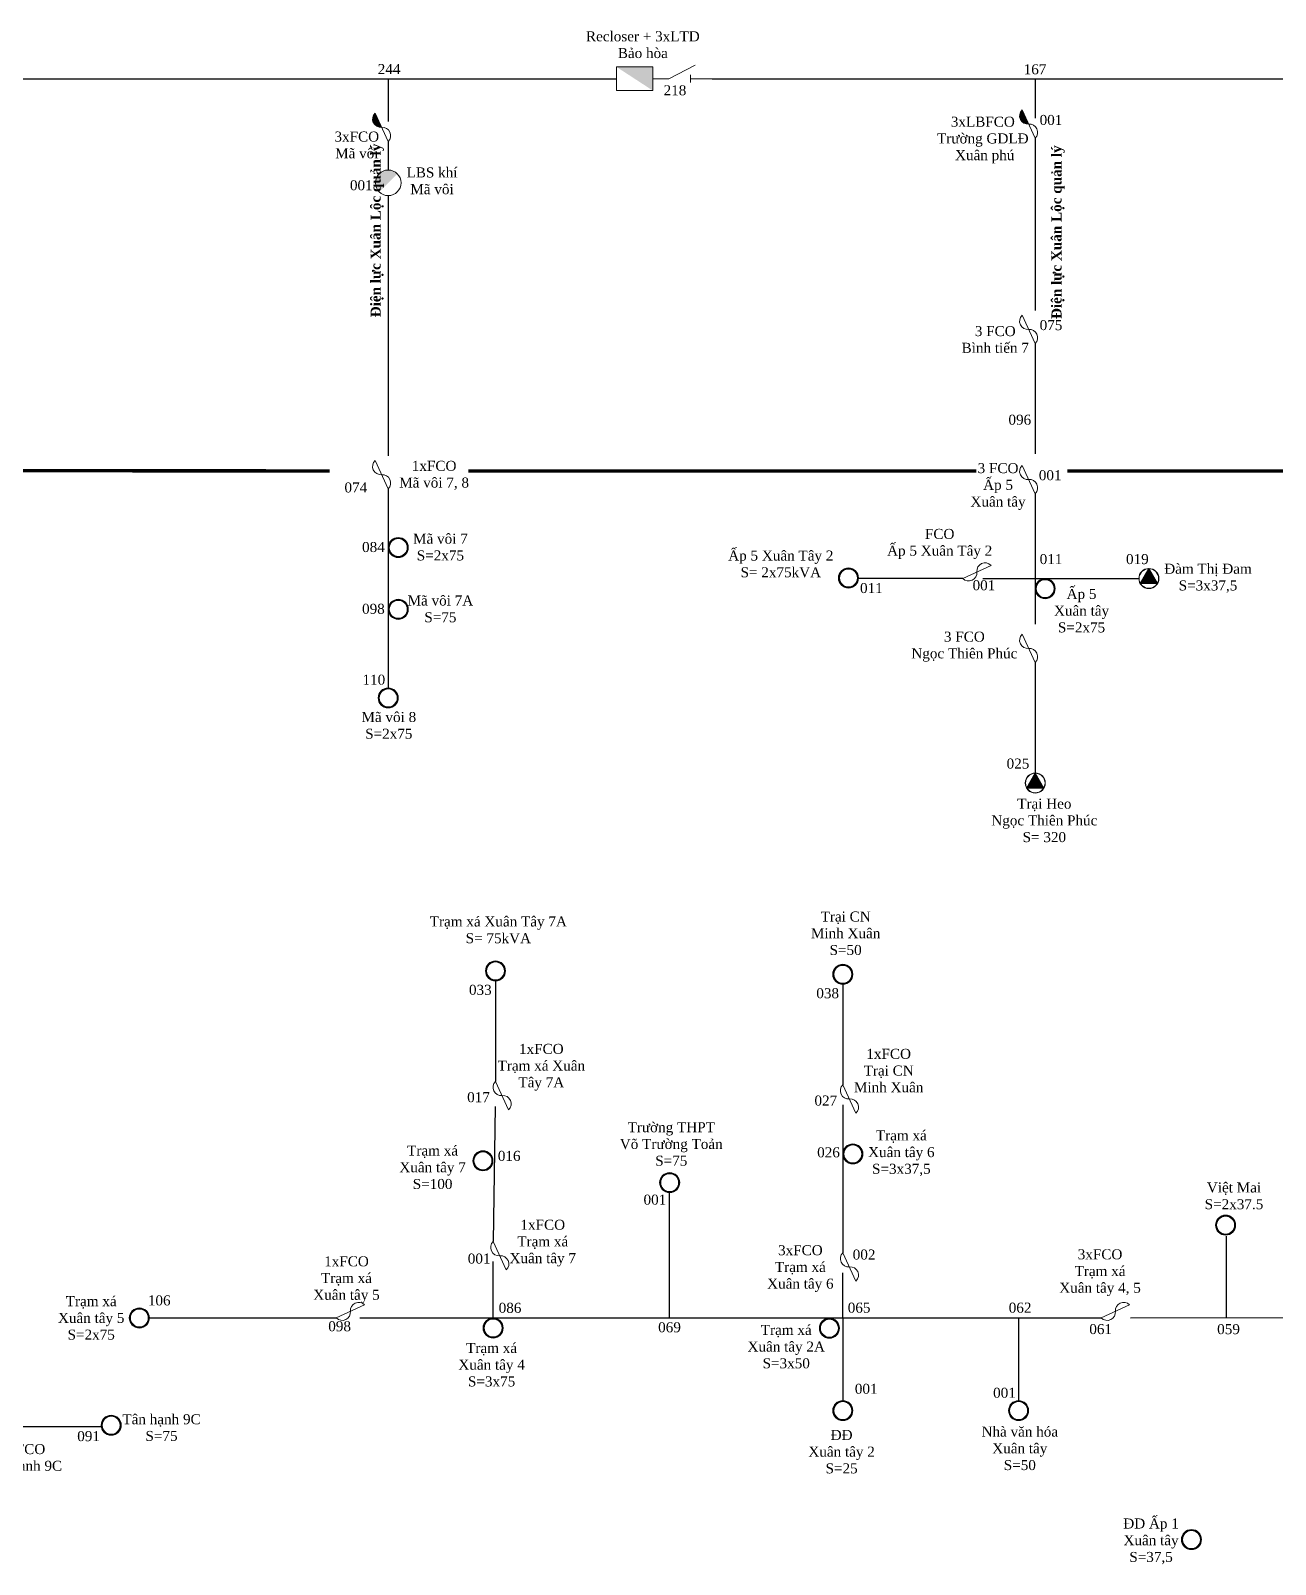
# Model space of a CAD drawing. Header units: inches. Extents: x 4393 to 9189, y -189 to 2360.
# Drawn here: x 6586.6 to 6929.2, y 1332.2 to 1754.1 of the extents above; entities that cross this region are included whole.
import ezdxf
from ezdxf.enums import TextEntityAlignment as Align

# ---------------------------------------------------------------- set-up
doc = ezdxf.new("R2010")
doc.units = ezdxf.units.IN
doc.header["$MEASUREMENT"] = 0
doc.linetypes.add('DASHED', pattern=[0.75, 0.5, -0.25])
for name, color, linetype, lineweight in [('Day 22kV', 1, 'Continuous', 25), ('Khung', 7, 'Continuous', 20), ('TBA', 5, 'Continuous', 18), ('Text', 7, 'Continuous', 15), ('Thiet bi', 3, 'Continuous', 18)]:
    doc.layers.add(name, color=color, linetype=linetype, lineweight=lineweight)
doc.styles.add('TimeNRoman', font='times.ttf')

# ---------------------------------------------------------------- blocks, each defined once
blk = doc.blocks.new('LBFCO')
blk.add_hatch(color=0).paths.add_polyline_path([(2.26, 1.05, 0.707499), (1.13, 0.53)])
at = {"color": 0}
blk.add_lwpolyline([(0, 0, 0.707499), (1.13, 0.53, -0.707499), (2.26, 1.05, -5.301682)], format="xyb", dxfattribs=at)
blk.add_lwpolyline([(0, 0), (2.26, 1.05)], dxfattribs=at)
blk = doc.blocks.new('RECLOSER')
blk.add_hatch(color=0).paths.add_polyline_path([(0, 0.95), (0, -0.95), (2.92, -0.95)])
at = {"color": 0}
blk.add_line((2.92, 0.95), (2.92, -0.95), dxfattribs=at)
blk.add_lwpolyline([(0, -0.95), (2.92, -0.95), (2.92, 0.95), (0, 0.95)], close=True, dxfattribs=at)
blk = doc.blocks.new('ALTD')
at = {"color": 0}
for points in [[(3.38, 1.08), (1.27, 0), (0, 0)], [(2.99, 0.31), (2.99, -0.31)], [(2.99, 0), (4.73, 0)]]:
    blk.add_lwpolyline(points, dxfattribs=at)
blk = doc.blocks.new('FCO')
at = {"color": 0}
blk.add_lwpolyline([(0, 0, 0.707499), (1.13, 0.53, -0.707499), (2.26, 1.05, -5.301682)], format="xyb", dxfattribs=at)
blk.add_lwpolyline([(0, 0), (2.26, 1.05)], dxfattribs=at)
blk = doc.blocks.new('TBA 1P')
h = blk.add_hatch(color=4)
h.set_gradient(color1=(0, 0, 255), one_color=1, tint=1, name='SPHERICAL')
h.paths.add_polyline_path([(0.8, 0.8, 1), (-0.8, 0.8, 1)])
h.paths.add_polyline_path([(-0.77, 0.8, -1), (0.77, 0.8, -1)], flags=16)
at = {"color": 0}
for radius in [0.8, 0.769, 0.759, 0.759, 0.748, 0.737, 0.726, 0.715]:
    blk.add_circle((0, 0.8), radius, dxfattribs=at)
blk = doc.blocks.new('LBS')
blk.add_hatch(color=0).paths.add_polyline_path([(-0.72, 0.72, 0.198912), (-1.02, 0, 0.668179), (0.72, -0.72)])
at = {"color": 0}
blk.add_circle((0, 0), 1.02, dxfattribs=at)
blk = doc.blocks.new('TBA 3P')
h = blk.add_hatch(color=4)
h.set_gradient(color1=(0, 0, 255), one_color=1, tint=1, name='INVSPHERICAL')
h.paths.add_polyline_path([(-0.01, 1.58), (0, 1.6, 0.414214), (-0.8, 0.8, 0.131652), (-0.69, 0.4), (-0.68, 0.42, -0.12747), (-0.78, 0.8, -0.409402)])
h = blk.add_hatch(color=4)
h.set_gradient(color1=(0, 0, 255), one_color=1, tint=1, name='INVSPHERICAL')
h.paths.add_polyline_path([(0.8, 0.8, 1), (-0.8, 0.8, 1)])
h.paths.add_polyline_path([(-0.78, 0.8, -1), (0.78, 0.8, -1)], flags=16)
h = blk.add_hatch(color=4)
h.set_gradient(color1=(0, 0, 255), one_color=1, tint=1, name='SPHERICAL')
h.paths.add_polyline_path([(0, 1.6), (0.01, 1.58, -0.409402), (0.78, 0.8, -0.12747), (0.68, 0.42), (0.69, 0.4, 0.131652), (0.8, 0.8, 0.414214)])
h = blk.add_hatch()
h.set_pattern_fill('AR-HBONE', color=4, scale=0.25, style=0)
h.paths.add_polyline_path([(0.69, 0.4), (0.67, 0.4, -0.566432), (-0.67, 0.4), (-0.69, 0.4, 0.57735)])
at = {"color": 0}
blk.add_lwpolyline([(0, 1.6, 0, 1.39, 0), (0, 0.4, 0, 0, 0)], format="xyseb", dxfattribs=at)
blk.add_lwpolyline([(-0.69, 0.4), (0.69, 0.4), (0, 1.6)], close=True, dxfattribs=at)
for radius in [0.8, 0.778]:
    blk.add_circle((0, 0.8), radius, dxfattribs=at)

msp = doc.modelspace()

# ---------------------------------------------------------------- linework, layer by layer
at = {"layer": 'Day 22kV'}
msp.add_line((6863.09, 1603.42), (6891.6, 1603.42), dxfattribs=at)
at = {"layer": 'Day 22kV', "color": 6}
msp.add_line((6863.09, 1603.42), (6863.09, 1590.89), dxfattribs=at)
at = {"layer": 'Day 22kV', "color": 5}
msp.add_line((6579.5, 1370.2), (6606.04, 1370.2), dxfattribs=at)
at = {"layer": 'Day 22kV'}
for points in [[(6363.83, 1740.91), (6747.8, 1740.91)], [(6685.03, 1740.91), (6685.03, 1729.17)], [(6774.19, 1740.91), (7081.19, 1740.91)], [(6863.09, 1740.91), (6863.09, 1730.04)], [(6685.03, 1723.65), (6685.03, 1715.94)], [(6863.09, 1724.52), (6863.09, 1677.19)], [(6685.03, 1708.74), (6685.03, 1637.19)], [(6863.09, 1668.04), (6863.09, 1637.69)], [(6685.03, 1628.08), (6685.03, 1573.33)], [(6863.09, 1626.76), (6863.09, 1603.42)], [(6843.12, 1603.42), (6814.47, 1603.42)], [(6848.64, 1603.42), (6863.09, 1603.42)], [(6863.09, 1580.28), (6863.09, 1549.93)], [(6714.55, 1492.71), (6714.55, 1465.09)], [(6810.13, 1491.78), (6810.13, 1464.15)], [(6714.45, 1458.15), (6713.9, 1421.03)], [(6810.13, 1458.63), (6810.13, 1417.97)], [(6762.48, 1400.01), (6762.48, 1434.48)], [(6915.66, 1422.51), (6915.66, 1399.99)], [(6713.9, 1400.01), (6713.9, 1415.51)], [(6810.13, 1400.01), (6810.13, 1412.45)], [(6619.3, 1400.01), (6670.74, 1400.01)], [(6677.23, 1400.01), (6881.25, 1400.01)], [(6810.13, 1400.01), (6810.13, 1377.29)], [(6858.5, 1400.01), (6858.5, 1377.29)], [(7106, 1400.03), (6889.28, 1400)]]:
    msp.add_lwpolyline(points, dxfattribs=at)
at = {"layer": 'Khung', "color": 2, "linetype": 'DASHED', "ltscale": 20, "const_width": 0.966}
for points in [[(6234.05, 1633.58), (6668.95, 1633)], [(6707.03, 1633), (6846.9, 1633)], [(6871.89, 1633), (7118.89, 1633)]]:
    msp.add_lwpolyline(points, dxfattribs=at)

# ---------------------------------------------------------------- block references
at = {"layer": 'TBA', "xscale": 3.450000000000728, "yscale": 3.450000000000728, "zscale": 3.450000000000728}
for name, p in [('TBA 1P', (6687.79, 1609.19)), ('TBA 3P', (6894.36, 1600.66)), ('TBA 1P', (6811.69, 1600.81)), ('TBA 1P', (6865.81, 1597.88)), ('TBA 1P', (6687.79, 1592.19)), ('TBA 1P', (6685.03, 1567.81)), ('TBA 3P', (6863.09, 1544.41)), ('TBA 1P', (6714.55, 1492.71)), ('TBA 1P', (6810.13, 1491.78)), ('TBA 1P', (6812.89, 1442.37)), ('TBA 1P', (6711.09, 1440.49)), ('TBA 1P', (6762.48, 1434.48)), ('TBA 1P', (6915.48, 1422.79)), ('TBA 1P', (6616.54, 1397.25)), ('TBA 1P', (6713.9, 1394.49)), ('TBA 1P', (6806.44, 1394.43)), ('TBA 1P', (6810.13, 1371.77)), ('TBA 1P', (6858.5, 1371.77))]:
    msp.add_blockref(name, p, dxfattribs=at)
for p, rotation in [((6611.55, 1370.5), 90), ((6903.32, 1339.05), 269.9999988502827)]:
    msp.add_blockref('TBA 1P', p, dxfattribs=dict(at, rotation=rotation))
at = {"layer": 'Thiet bi', "xscale": 3.450000000000728, "yscale": 3.450000000000728, "zscale": 3.450000000000728}
for name, p, rotation in [('RECLOSER', (6757.88, 1740.91), 180), ('LBFCO', (6685.03, 1723.65), 90), ('LBFCO', (6863.09, 1724.52), 90), ('LBS', (6685.03, 1712.27), 270), ('FCO', (6863.09, 1668.04), 90), ('FCO', (6685.03, 1628.08), 90), ('FCO', (6863.09, 1626.76), 90), ('FCO', (6863.09, 1580.28), 90), ('FCO', (6714.55, 1465.09), 270), ('FCO', (6810.13, 1464.15), 270), ('FCO', (6713.9, 1421.03), 270), ('FCO', (6810.13, 1417.97), 270)]:
    msp.add_blockref(name, p, dxfattribs=dict(at, rotation=rotation))
for name, p in [('ALTD', (6757.88, 1740.91)), ('FCO', (6843.12, 1603.42)), ('FCO', (6670.74, 1400.01)), ('FCO', (6881.25, 1400.01))]:
    msp.add_blockref(name, p, dxfattribs=at)

# ---------------------------------------------------------------- texts
at = {"layer": 'Text', "style": 'TimeNRoman'}
for s, p in [('244', (6685.26, 1742.19)), ('167', (6863.03, 1742.13)), ('218', (6763.94, 1736.35)), ('001', (6867.42, 1728.19)), ('001', (6677.62, 1710.23)), ('075', (6867.43, 1671.75)), ('096', (6858.84, 1645.74)), ('001', (6867.2, 1630.46)), ('074', (6676.12, 1627.09)), ('084', (6680.95, 1610.71)), ('011', (6867.43, 1607.39)), ('019', (6891.19, 1607.39)), ('011', (6817.99, 1599.43)), ('001', (6848.97, 1600.19)), ('098', (6680.95, 1593.71)), ('110', (6681.07, 1574.22)), ('025', (6858.33, 1551.14)), ('033', (6710.38, 1488.9)), ('038', (6805.97, 1487.97)), ('017', (6709.88, 1459.37)), ('027', (6805.46, 1458.44)), ('016', (6718.32, 1443.22)), ('026', (6806.2, 1444.2)), ('001', (6758.42, 1431.18)), ('001', (6710.05, 1414.97)), ('002', (6815.98, 1416.08)), ('106', (6622.01, 1403.47)), ('086', (6718.55, 1401.42)), ('065', (6814.62, 1401.47)), ('062', (6858.92, 1401.47)), ('098', (6671.65, 1396.35)), ('069', (6762.44, 1396.07)), ('061', (6881.09, 1395.58)), ('059', (6916.28, 1395.56)), ('001', (6816.57, 1379.15)), ('001', (6854.62, 1378.06)), ('091', (6602.57, 1366.13))]:
    msp.add_text(s, height=2.76, dxfattribs=at).set_placement(p, align=Align.CENTER)
at = {"layer": 'Text', "char_height": 2.76, "attachment_point": 5, "style": 'TimeNRoman'}
for s, insert, width in [('Recloser + 3xLTD\\PBảo hòa', (6755.1, 1750.26), 34.1996), ('3xLBFCO\\PTr{\\fTimes New Roman|b0|i0|c163|p18;ư}ờng GDL{\\fTimes New Roman|b0|i0|c238|p18;Đ}\\P Xuân phú', (6848.66, 1724.04), 25.542), ('3xFCO\\PMã vôi ', (6676.38, 1722.68), 17.9039), ('LBS khí\\PMã vôi', (6697.08, 1712.81), 20.9051), ('3 FCO\\PBình tiến 7', (6852.08, 1669.17), 36.0086), ('1xFCO\\PMã vôi 7, 8', (6697.66, 1631.8), 24.4907), ('3 FCO\\PẤp 5\\PXuân tây', (6852.85, 1628.74), 36.0086), ('Mã vôi 7\\PS=2x75', (6699.39, 1612.06), 23.5958), ('FCO\\PẤp 5 Xuân Tây 2', (6836.79, 1612.94), 28.6608), ('Ấp 5 Xuân Tây 2\\PS= 2x75kVA', (6793.07, 1607.41), 33.3774), ('Đàm Thị Đam\\PS=3x37,5', (6910.63, 1603.5), 36.0086), ('Ấp 5\\PXuân tây\\PS=2x75', (6875.83, 1594.56), 36.0086), ('Mã vôi 7A\\PS=75', (6699.39, 1595.06), 23.5958), ('3 FCO\\PNgọc Thiên Phúc', (6843.58, 1584.68), 36.0086), ('Mã vôi 8\\PS=2x75', (6685.19, 1563.01), 23.5958), ('Trại Heo \\PNgọc Thiên Phúc\\PS= 320', (6865.59, 1536.87), 36.0086), ('Trạm xá Xuân Tây 7A\\PS= 75kVA', (6715.33, 1506.75), 50.0388), ('{\\fTimes New Roman|b0|i0|c0|p18;Trại CN\\P}Minh Xuân{\\fTimes New Roman|b0|i0|c0|p18;\\H1.207x;\\P}S=50', (6810.91, 1505.82), 36.0086), ('1xFCO\\PTrạm xá Xuân Tây 7A', (6727.16, 1468.98), 26.4949), ('1xFCO\\PTrại CN\\PMinh Xuân', (6822.75, 1468.05), 36.0086), ('Tr{\\fTimes New Roman|b0|i0|c163|p18;ư}ờng THPT\\PVõ Tr{\\fTimes New Roman|b0|i0|c163|p18;ư}ờng Toản\\PS=75', (6762.92, 1447.86), 36.0086), ('Trạm xá\\PXuân tây 6\\PS=3x37,5', (6826.24, 1445.32), 36.0086), ('Trạm xá\\PXuân tây 7\\PS=100', (6697.24, 1441.45), 36.0086), ('Việt Mai\\PS=2x37.5', (6917.78, 1433.58), 25.8896), ('1xFCO\\P{\\fTimes New Roman|b0|i0|c0|p18;Trạ}m xá{\\fTimes New Roman|b0|i0|c0|p18;\\P}Xuân tây 7', (6727.56, 1420.61), 36.5748), ('3xFCO\\PTrạm xá\\PXuân tây 6', (6798.45, 1413.6), 36.5748), ('3xFCO\\PTrạm xá\\PXuân tây 4, 5', (6880.92, 1412.47), 36.5748), ('1xFCO\\PTrạm xá\\PXuân tây 5', (6673.54, 1410.54), 36.5748), ('Trạm xá\\PXuân tây 5\\PS=2x75', (6603.29, 1400.01), 36.0086), ('Trạm xá\\PXuân tây 2A\\PS=3x50', (6794.56, 1392.12), 36.0086), ('Trạm xá\\PXuân tây 4\\PS=3x75', (6713.48, 1387.14), 36.0086), ('Tân hạnh 9C\\PS=75', (6622.64, 1369.84), 36.0086), ('ĐĐ\\PXuân tây 2\\PS=25', (6809.8, 1363.22), 36.0086), ('Nhà v{\\fTimes New Roman|b0|i0|c238|p18;ă}n hóa\\PXuân tây\\PS=50', (6858.84, 1364.13), 36.0086), ('1xFCO\\PTân hạnh 9C', (6584.51, 1361.3), 36.0086), ('ĐD Ấp 1 \\PXuân tây \\PS=37,5', (6894.96, 1338.55), 36.0086)]:
    msp.add_mtext(s, dxfattribs=dict(at, insert=insert, width=width))
at = {"layer": 'Text', "char_height": 2.76, "width": 57.3617, "attachment_point": 5, "rotation": 90, "style": 'TimeNRoman'}
for insert in [(6682.02, 1699.17), (6869.39, 1698.69)]:
    msp.add_mtext('{\\fTimes New Roman|b1|i0|c238|p18;Đ\\fTimes New Roman|b1|i0|c0|p18;iện lực Xuân Lộc quản lý}', dxfattribs=dict(at, insert=insert))

doc.saveas('drawing.dxf')
